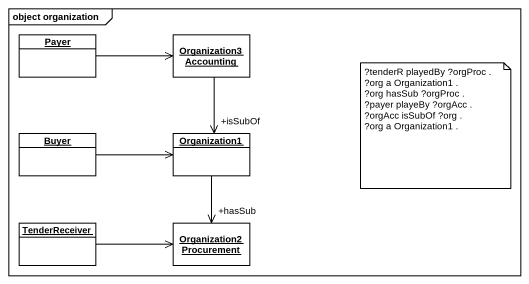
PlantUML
@startuml
mainframe object organization
hide circle
hide empty members
object Payer
object "Organization3 Accounting" as Organization3_Accounting
object Buyer
object Organization1
object TenderReceiver
object "Organization2 Procurement" as Organization2_Procurement
Payer -right-> Organization3_Accounting
Organization3_Accounting --> "+isSubOf" Organization1
Buyer -right-> Organization1
Organization1 --> "+hasSub" Organization2_Procurement
TenderReceiver -right-> Organization2_Procurement
note as N1
  ?tenderR playedBy ?orgProc .
  ?org a Organization1 .
  ?org hasSub ?orgProc .
  ?payer playeBy ?orgAcc .
  ?orgAcc isSubOf ?org .
  ?org a Organization1 .
end note
@enduml
